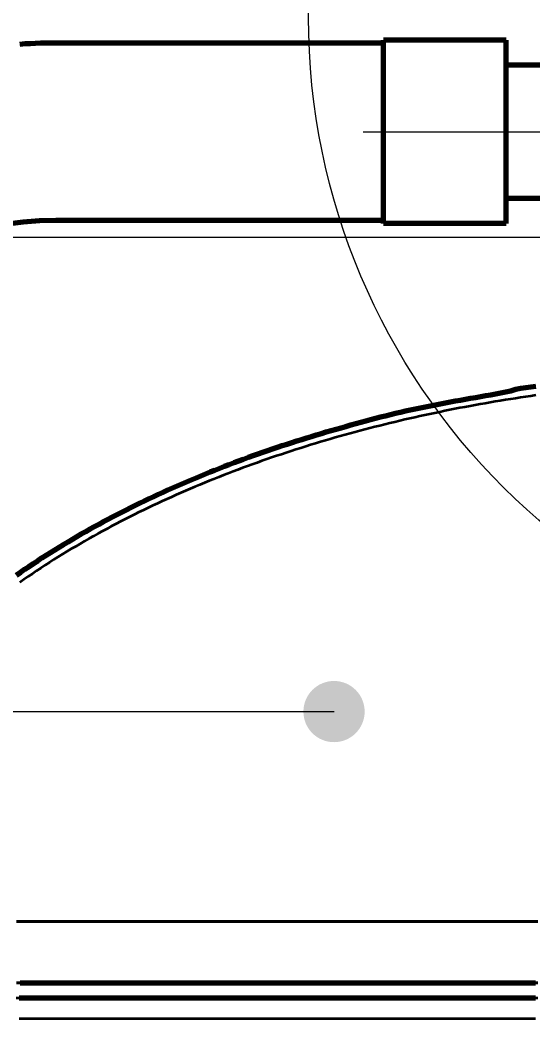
# Model space of a CAD drawing. Header units: millimetres. Extents: x 0 to 2208, y 0 to 420.
# Drawn here: x 89.32 to 99.36, y 217.54 to 237.41 of the extents above; entities that cross this region are included whole.
import ezdxf

# ---------------------------------------------------------------- set-up
doc = ezdxf.new("R2010")
doc.units = ezdxf.units.MM
doc.linetypes.add('IRAM-E-TRAZOS', pattern=[5, 4, -1])
doc.linetypes.add('IRAM-F-TRAZO-PUNTO', pattern=[20, 15, -2, 1, -2])
for name, color, linetype, lineweight in [('01-VISIBLE', 7, 'CONTINUOUS', 70), ('02-OCULTA', 4, 'IRAM-E-TRAZOS', 35), ('03-EJE', 1, 'IRAM-F-TRAZO-PUNTO', 18), ('04-COTA', 3, 'CONTINUOUS', 18), ('08-FINA', 5, 'CONTINUOUS', 18)]:
    doc.layers.add(name, color=color, linetype=linetype, lineweight=lineweight)
doc.styles.add('ISO3098', font='isocpeur.ttf')
doc.dimstyles.new('FLAMA-IRAM', dxfattribs={"dimtxt": 3.5, "dimasz": 3.5, "dimexe": 2, "dimexo": 1.5, "dimgap": 1, "dimtad": 1, "dimdec": 1, "dimtxsty": 'ISO3098', "dimblk": 'IRAM_FLECHA', "dimblk1": 'IRAM_FLECHA', "dimblk2": 'IRAM_FLECHA', "dimcen": 2.5, "dimclrd": 256, "dimclre": 256, "dimclrt": 256, "dimazin": 3, "dimtfac": 1, "dimtmove": 0, "dimatfit": 3, "dimlwd": 18, "dimlwe": 18})

# ---------------------------------------------------------------- blocks, each defined once
blk = doc.blocks.new('IRAM_FLECHA')
blk.add_solid([(0, 0), (-1, 0.125), (-1, -0.125)])

msp = doc.modelspace()

# ---------------------------------------------------------------- hatches: boundary and pattern name
at = {"layer": '08-FINA'}
h = msp.add_hatch(color=7, dxfattribs=at)
h.dxf.hatch_style = 1
edge = h.paths.add_edge_path()
edge.add_arc((95.463, 223.852), 0.6, 0, 360)

# ---------------------------------------------------------------- linework, layer by layer
at = {"layer": '01-VISIBLE'}
for p, q in [((96.433, 236.96), (90.013, 236.96)), ((98.833, 237.02), (96.433, 237.02)), ((100.413, 236.53), (98.833, 236.53)), ((100.613, 233.91), (98.833, 233.91)), ((96.433, 233.48), (90.013, 233.48)), ((98.833, 233.42), (96.433, 233.42))]:
    msp.add_line(p, q, dxfattribs=at)
for points in [[(90.013, 236.96), (89.912, 236.96), (89.812, 236.958), (89.711, 236.956), (89.61, 236.952), (89.51, 236.947), (89.409, 236.942), (89.309, 236.935)], [(96.433, 233.42), (96.433, 233.52), (96.433, 233.62), (96.433, 233.72), (96.433, 233.82), (96.433, 233.92), (96.433, 234.02), (96.433, 234.12), (96.433, 234.22), (96.433, 234.32), (96.433, 234.42), (96.433, 234.52), (96.433, 234.62), (96.433, 234.72), (96.433, 234.82), (96.433, 234.92), (96.433, 235.02), (96.433, 235.12), (96.433, 235.22), (96.433, 235.32), (96.433, 235.42), (96.433, 235.52), (96.433, 235.62), (96.433, 235.72), (96.433, 235.82), (96.433, 235.92), (96.433, 236.02), (96.433, 236.12), (96.433, 236.22), (96.433, 236.32), (96.433, 236.42), (96.433, 236.52), (96.433, 236.62), (96.433, 236.72), (96.433, 236.82), (96.433, 236.92), (96.433, 237.02)], [(98.833, 233.42), (98.833, 233.52), (98.833, 233.62), (98.833, 233.72), (98.833, 233.82), (98.833, 233.92), (98.833, 234.02), (98.833, 234.12), (98.833, 234.22), (98.833, 234.32), (98.833, 234.42), (98.833, 234.52), (98.833, 234.62), (98.833, 234.72), (98.833, 234.82), (98.833, 234.92), (98.833, 235.02), (98.833, 235.12), (98.833, 235.22), (98.833, 235.32), (98.833, 235.42), (98.833, 235.52), (98.833, 235.62), (98.833, 235.72), (98.833, 235.82), (98.833, 235.92), (98.833, 236.02), (98.833, 236.12), (98.833, 236.22), (98.833, 236.32), (98.833, 236.42), (98.833, 236.52), (98.833, 236.62), (98.833, 236.72), (98.833, 236.82), (98.833, 236.92), (98.833, 237.02)], [(89.242, 226.528), (89.324, 226.585), (89.407, 226.642), (89.49, 226.699), (89.573, 226.754), (89.657, 226.81), (89.741, 226.864), (89.825, 226.918), (89.91, 226.972), (89.995, 227.025), (90.08, 227.078), (90.166, 227.13), (90.252, 227.182), (90.338, 227.233), (90.424, 227.283), (90.511, 227.334), (90.598, 227.383), (90.685, 227.432), (90.773, 227.481), (90.861, 227.529), (90.949, 227.577), (91.037, 227.624), (91.126, 227.671), (91.215, 227.717), (91.304, 227.763), (91.394, 227.809), (91.483, 227.854), (91.573, 227.898), (91.663, 227.942), (91.753, 227.986), (91.844, 228.029), (91.934, 228.072), (92.025, 228.114), (92.116, 228.156), (92.208, 228.197), (92.299, 228.238), (92.391, 228.279), (92.483, 228.319), (92.575, 228.359), (92.667, 228.398), (92.759, 228.437), (92.852, 228.475), (92.945, 228.513), (93.038, 228.551), (93.131, 228.588), (93.224, 228.625), (93.317, 228.662), (93.411, 228.698), (93.504, 228.733), (93.598, 228.769), (93.692, 228.804), (93.786, 228.838), (93.881, 228.872), (93.975, 228.906), (94.07, 228.939), (94.164, 228.971), (94.259, 229.004), (94.354, 229.036), (94.45, 229.067), (94.545, 229.098), (94.64, 229.129), (94.736, 229.159), (94.832, 229.189), (94.927, 229.219), (95.023, 229.248), (95.119, 229.277), (95.215, 229.305), (95.311, 229.334), (95.408, 229.362), (95.504, 229.39), (95.6, 229.417), (95.697, 229.445), (95.793, 229.472), (95.89, 229.499), (95.986, 229.525), (96.083, 229.552), (96.18, 229.578), (96.277, 229.603), (96.374, 229.629), (96.471, 229.653), (96.568, 229.677), (96.666, 229.701), (96.763, 229.724), (96.861, 229.746), (96.959, 229.768), (97.057, 229.789), (97.155, 229.81), (97.253, 229.83), (97.352, 229.849), (97.45, 229.869), (97.548, 229.887), (97.647, 229.906), (97.745, 229.924), (97.844, 229.942), (97.943, 229.96), (98.041, 229.977), (98.14, 229.995), (98.239, 230.012), (98.338, 230.03), (98.436, 230.047), (98.535, 230.065), (98.633, 230.083), (98.732, 230.101), (98.83, 230.12), (98.928, 230.144), (99.023, 230.175), (99.122, 230.193), (99.221, 230.206), (99.321, 230.219), (99.42, 230.23)], [(89.313, 218.535), (89.413, 218.535), (89.513, 218.535), (89.613, 218.535), (89.713, 218.535), (89.813, 218.535), (89.913, 218.535), (90.013, 218.535), (90.113, 218.535), (90.213, 218.535), (90.313, 218.535), (90.413, 218.535), (90.513, 218.535), (90.613, 218.535), (90.713, 218.535), (90.813, 218.535), (90.913, 218.535), (91.013, 218.535), (91.113, 218.535), (91.213, 218.535), (91.313, 218.535), (91.413, 218.535), (91.513, 218.535), (91.613, 218.535), (91.713, 218.535), (91.813, 218.535), (91.913, 218.535), (92.013, 218.535), (92.113, 218.535), (92.213, 218.535), (92.313, 218.535), (92.413, 218.535), (92.513, 218.535), (92.613, 218.535), (92.713, 218.535), (92.813, 218.535), (92.913, 218.535), (93.013, 218.535), (93.113, 218.535), (93.213, 218.535), (93.313, 218.535), (93.413, 218.535), (93.513, 218.535), (93.613, 218.535), (93.713, 218.535), (93.813, 218.535), (93.913, 218.535), (94.013, 218.535), (94.113, 218.535), (94.213, 218.535), (94.313, 218.535), (94.413, 218.535), (94.513, 218.535), (94.613, 218.535), (94.713, 218.535), (94.813, 218.535), (94.913, 218.535), (95.013, 218.535), (95.113, 218.535), (95.213, 218.535), (95.313, 218.535), (95.413, 218.535), (95.513, 218.535), (95.613, 218.535), (95.713, 218.535), (95.813, 218.535), (95.913, 218.535), (96.013, 218.535), (96.113, 218.535), (96.213, 218.535), (96.313, 218.535), (96.413, 218.535), (96.513, 218.535), (96.613, 218.535), (96.713, 218.535), (96.813, 218.535), (96.913, 218.535), (97.013, 218.535), (97.113, 218.535), (97.213, 218.535), (97.313, 218.535), (97.413, 218.535), (97.513, 218.535), (97.613, 218.535), (97.713, 218.535), (97.813, 218.535), (97.913, 218.535), (98.013, 218.535), (98.113, 218.535), (98.213, 218.535), (98.313, 218.535), (98.413, 218.535), (98.513, 218.535), (98.613, 218.535), (98.713, 218.535), (98.813, 218.535), (98.913, 218.535), (99.013, 218.535), (99.113, 218.535), (99.213, 218.535), (99.313, 218.535), (99.413, 218.535)], [(99.408, 218.235), (99.308, 218.235), (99.208, 218.235), (99.108, 218.235), (99.008, 218.235), (98.908, 218.235), (98.807, 218.235), (98.707, 218.235), (98.607, 218.235), (98.507, 218.235), (98.407, 218.235), (98.307, 218.235), (98.207, 218.235), (98.107, 218.235), (98.007, 218.235), (97.907, 218.235), (97.806, 218.235), (97.706, 218.235), (97.606, 218.235), (97.506, 218.235), (97.406, 218.235), (97.306, 218.235), (97.206, 218.235), (97.106, 218.235), (97.006, 218.235), (96.905, 218.235), (96.805, 218.235), (96.705, 218.235), (96.605, 218.235), (96.505, 218.235), (96.405, 218.235), (96.305, 218.235), (96.205, 218.235), (96.105, 218.235), (96.005, 218.235), (95.904, 218.235), (95.804, 218.235), (95.704, 218.235), (95.604, 218.235), (95.504, 218.235), (95.404, 218.235), (95.304, 218.235), (95.204, 218.235), (95.104, 218.235), (95.003, 218.235), (94.903, 218.235), (94.803, 218.235), (94.703, 218.235), (94.603, 218.235), (94.503, 218.235), (94.403, 218.235), (94.303, 218.235), (94.203, 218.235), (94.103, 218.235), (94.002, 218.235), (93.902, 218.235), (93.802, 218.235), (93.702, 218.235), (93.602, 218.235), (93.502, 218.235), (93.402, 218.235), (93.302, 218.235), (93.202, 218.235), (93.101, 218.235), (93.001, 218.235), (92.901, 218.235), (92.801, 218.235), (92.701, 218.235), (92.601, 218.235), (92.501, 218.235), (92.401, 218.235), (92.301, 218.235), (92.201, 218.235), (92.1, 218.235), (92, 218.235), (91.9, 218.235), (91.8, 218.235), (91.7, 218.235), (91.6, 218.235), (91.5, 218.235), (91.4, 218.235), (91.3, 218.235), (91.199, 218.235), (91.099, 218.235), (90.999, 218.235), (90.899, 218.235), (90.799, 218.235), (90.699, 218.235), (90.599, 218.235), (90.499, 218.235), (90.399, 218.235), (90.299, 218.235), (90.198, 218.235), (90.098, 218.235), (89.998, 218.235), (89.898, 218.235), (89.798, 218.235), (89.698, 218.235), (89.598, 218.235), (89.498, 218.235), (89.398, 218.235), (89.297, 218.235)]]:
    msp.add_lwpolyline(points, dxfattribs=at)
msp.add_arc((90.013, 227.22), 6.26, 90, 180, dxfattribs=at)
at = {"layer": '02-OCULTA'}
for points in [[(96.433, 237.02), (96.433, 236.92), (96.433, 236.82), (96.433, 236.72), (96.433, 236.62), (96.433, 236.52), (96.433, 236.42), (96.433, 236.32), (96.433, 236.22), (96.433, 236.12), (96.433, 236.02), (96.433, 235.92), (96.433, 235.82), (96.433, 235.72), (96.433, 235.62), (96.433, 235.52), (96.433, 235.42), (96.433, 235.32), (96.433, 235.22), (96.433, 235.12), (96.433, 235.02), (96.433, 234.92), (96.433, 234.82), (96.433, 234.72), (96.433, 234.62), (96.433, 234.52), (96.433, 234.42), (96.433, 234.32), (96.433, 234.22), (96.433, 234.12), (96.433, 234.02), (96.433, 233.92), (96.433, 233.82), (96.433, 233.72), (96.433, 233.62), (96.433, 233.52), (96.433, 233.42)], [(96.433, 233.48), (96.433, 233.583), (96.433, 233.685), (96.433, 233.787), (96.433, 233.89), (96.433, 233.992), (96.433, 234.094), (96.433, 234.197), (96.433, 234.299), (96.433, 234.401), (96.433, 234.504), (96.433, 234.606), (96.433, 234.709), (96.433, 234.811), (96.433, 234.913), (96.433, 235.016), (96.433, 235.118), (96.433, 235.22), (96.433, 235.323), (96.433, 235.425), (96.433, 235.527), (96.433, 235.63), (96.433, 235.732), (96.433, 235.834), (96.433, 235.937), (96.433, 236.039), (96.433, 236.141), (96.433, 236.244), (96.433, 236.346), (96.433, 236.449), (96.433, 236.551), (96.433, 236.653), (96.433, 236.756), (96.433, 236.858), (96.433, 236.96)], [(96.433, 236.96), (96.433, 236.858), (96.433, 236.756), (96.433, 236.653), (96.433, 236.551), (96.433, 236.449), (96.433, 236.346), (96.433, 236.244), (96.433, 236.141), (96.433, 236.039), (96.433, 235.937), (96.433, 235.834), (96.433, 235.732), (96.433, 235.63), (96.433, 235.527), (96.433, 235.425), (96.433, 235.323), (96.433, 235.22), (96.433, 235.118), (96.433, 235.016), (96.433, 234.913), (96.433, 234.811), (96.433, 234.709), (96.433, 234.606), (96.433, 234.504), (96.433, 234.401), (96.433, 234.299), (96.433, 234.197), (96.433, 234.094), (96.433, 233.992), (96.433, 233.89), (96.433, 233.787), (96.433, 233.685), (96.433, 233.583), (96.433, 233.48)], [(98.833, 237.02), (98.833, 236.92), (98.833, 236.82), (98.833, 236.72), (98.833, 236.62), (98.833, 236.52), (98.833, 236.42), (98.833, 236.32), (98.833, 236.22), (98.833, 236.12), (98.833, 236.02), (98.833, 235.92), (98.833, 235.82), (98.833, 235.72), (98.833, 235.62), (98.833, 235.52), (98.833, 235.42), (98.833, 235.32), (98.833, 235.22), (98.833, 235.12), (98.833, 235.02), (98.833, 234.92), (98.833, 234.82), (98.833, 234.72), (98.833, 234.62), (98.833, 234.52), (98.833, 234.42), (98.833, 234.32), (98.833, 234.22), (98.833, 234.12), (98.833, 234.02), (98.833, 233.92), (98.833, 233.82), (98.833, 233.72), (98.833, 233.62), (98.833, 233.52), (98.833, 233.42)], [(98.833, 233.91), (98.833, 234.011), (98.833, 234.112), (98.833, 234.213), (98.833, 234.313), (98.833, 234.414), (98.833, 234.515), (98.833, 234.616), (98.833, 234.716), (98.833, 234.817), (98.833, 234.918), (98.833, 235.019), (98.833, 235.12), (98.833, 235.22), (98.833, 235.321), (98.833, 235.422), (98.833, 235.523), (98.833, 235.623), (98.833, 235.724), (98.833, 235.825), (98.833, 235.926), (98.833, 236.026), (98.833, 236.127), (98.833, 236.228), (98.833, 236.329), (98.833, 236.43), (98.833, 236.53)], [(98.833, 236.53), (98.833, 236.43), (98.833, 236.329), (98.833, 236.228), (98.833, 236.127), (98.833, 236.026), (98.833, 235.926), (98.833, 235.825), (98.833, 235.724), (98.833, 235.623), (98.833, 235.523), (98.833, 235.422), (98.833, 235.321), (98.833, 235.22), (98.833, 235.12), (98.833, 235.019), (98.833, 234.918), (98.833, 234.817), (98.833, 234.716), (98.833, 234.616), (98.833, 234.515), (98.833, 234.414), (98.833, 234.313), (98.833, 234.213), (98.833, 234.112), (98.833, 234.011), (98.833, 233.91)], [(99.416, 230.053), (99.317, 230.039), (99.217, 230.025), (99.118, 230.01), (99.019, 229.994), (98.919, 229.979), (98.82, 229.963), (98.721, 229.947), (98.622, 229.93), (98.523, 229.913), (98.424, 229.896), (98.325, 229.879), (98.226, 229.861), (98.127, 229.843), (98.028, 229.824), (97.93, 229.805), (97.831, 229.786), (97.732, 229.767), (97.634, 229.747), (97.535, 229.726), (97.437, 229.706), (97.339, 229.685), (97.24, 229.664), (97.142, 229.642), (97.044, 229.621), (96.946, 229.598), (96.848, 229.576), (96.75, 229.553), (96.653, 229.53), (96.555, 229.506), (96.457, 229.482), (96.36, 229.458), (96.263, 229.433), (96.165, 229.408), (96.068, 229.383), (95.971, 229.357), (95.874, 229.331), (95.777, 229.305), (95.68, 229.278), (95.583, 229.251), (95.487, 229.223), (95.39, 229.195), (95.294, 229.167), (95.197, 229.138), (95.101, 229.109), (95.005, 229.08), (94.909, 229.05), (94.813, 229.02), (94.717, 228.99), (94.622, 228.959), (94.526, 228.928), (94.431, 228.896), (94.336, 228.864), (94.24, 228.832), (94.145, 228.799), (94.051, 228.766), (93.956, 228.732), (93.861, 228.698), (93.767, 228.664), (93.673, 228.629), (93.578, 228.594), (93.484, 228.558), (93.391, 228.523), (93.297, 228.486), (93.203, 228.449), (93.11, 228.412), (93.017, 228.375), (92.924, 228.337), (92.831, 228.298), (92.738, 228.259), (92.646, 228.22), (92.553, 228.18), (92.461, 228.14), (92.369, 228.1), (92.278, 228.059), (92.186, 228.017), (92.095, 227.976), (92.004, 227.933), (91.913, 227.89), (91.822, 227.847), (91.731, 227.804), (91.641, 227.76), (91.551, 227.715), (91.461, 227.67), (91.372, 227.624), (91.282, 227.578), (91.193, 227.532), (91.104, 227.485), (91.016, 227.438), (90.927, 227.39), (90.839, 227.342), (90.751, 227.293), (90.664, 227.243), (90.576, 227.194), (90.49, 227.143), (90.403, 227.092), (90.316, 227.041), (90.23, 226.989), (90.145, 226.937), (90.059, 226.884), (89.974, 226.831), (89.889, 226.777), (89.805, 226.722), (89.721, 226.667), (89.637, 226.612), (89.553, 226.556), (89.47, 226.499), (89.388, 226.442), (89.305, 226.384)], [(99.456, 219.735), (99.356, 219.735), (99.255, 219.735), (99.155, 219.735), (99.055, 219.735), (98.955, 219.735), (98.855, 219.735), (98.755, 219.735), (98.654, 219.735), (98.554, 219.735), (98.454, 219.735), (98.354, 219.735), (98.254, 219.735), (98.154, 219.735), (98.053, 219.735), (97.953, 219.735), (97.853, 219.735), (97.753, 219.735), (97.653, 219.735), (97.553, 219.735), (97.452, 219.735), (97.352, 219.735), (97.252, 219.735), (97.152, 219.735), (97.052, 219.735), (96.952, 219.735), (96.851, 219.735), (96.751, 219.735), (96.651, 219.735), (96.551, 219.735), (96.451, 219.735), (96.351, 219.735), (96.251, 219.735), (96.15, 219.735), (96.05, 219.735), (95.95, 219.735), (95.85, 219.735), (95.75, 219.735), (95.65, 219.735), (95.549, 219.735), (95.449, 219.735), (95.349, 219.735), (95.249, 219.735), (95.149, 219.735), (95.049, 219.735), (94.948, 219.735), (94.848, 219.735), (94.748, 219.735), (94.648, 219.735), (94.548, 219.735), (94.448, 219.735), (94.347, 219.735), (94.247, 219.735), (94.147, 219.735), (94.047, 219.735), (93.947, 219.735), (93.847, 219.735), (93.747, 219.735), (93.646, 219.735), (93.546, 219.735), (93.446, 219.735), (93.346, 219.735), (93.246, 219.735), (93.146, 219.735), (93.045, 219.735), (92.945, 219.735), (92.845, 219.735), (92.745, 219.735), (92.645, 219.735), (92.545, 219.735), (92.444, 219.735), (92.344, 219.735), (92.244, 219.735), (92.144, 219.735), (92.044, 219.735), (91.944, 219.735), (91.843, 219.735), (91.743, 219.735), (91.643, 219.735), (91.543, 219.735), (91.443, 219.735), (91.343, 219.735), (91.242, 219.735), (91.142, 219.735), (91.042, 219.735), (90.942, 219.735), (90.842, 219.735), (90.742, 219.735), (90.642, 219.735), (90.541, 219.735), (90.441, 219.735), (90.341, 219.735), (90.241, 219.735), (90.141, 219.735), (90.041, 219.735), (89.94, 219.735), (89.84, 219.735), (89.74, 219.735), (89.64, 219.735), (89.54, 219.735), (89.44, 219.735), (89.339, 219.735), (89.239, 219.735)], [(89.239, 219.735), (89.339, 219.735), (89.44, 219.735), (89.54, 219.735), (89.64, 219.735), (89.74, 219.735), (89.84, 219.735), (89.94, 219.735), (90.041, 219.735), (90.141, 219.735), (90.241, 219.735), (90.341, 219.735), (90.441, 219.735), (90.541, 219.735), (90.642, 219.735), (90.742, 219.735), (90.842, 219.735), (90.942, 219.735), (91.042, 219.735), (91.142, 219.735), (91.242, 219.735), (91.343, 219.735), (91.443, 219.735), (91.543, 219.735), (91.643, 219.735), (91.743, 219.735), (91.843, 219.735), (91.944, 219.735), (92.044, 219.735), (92.144, 219.735), (92.244, 219.735), (92.344, 219.735), (92.444, 219.735), (92.545, 219.735), (92.645, 219.735), (92.745, 219.735), (92.845, 219.735), (92.945, 219.735), (93.045, 219.735), (93.146, 219.735), (93.246, 219.735), (93.346, 219.735), (93.446, 219.735), (93.546, 219.735), (93.646, 219.735), (93.747, 219.735), (93.847, 219.735), (93.947, 219.735), (94.047, 219.735), (94.147, 219.735), (94.247, 219.735), (94.347, 219.735), (94.448, 219.735), (94.548, 219.735), (94.648, 219.735), (94.748, 219.735), (94.848, 219.735), (94.948, 219.735), (95.049, 219.735), (95.149, 219.735), (95.249, 219.735), (95.349, 219.735), (95.449, 219.735), (95.549, 219.735), (95.65, 219.735), (95.75, 219.735), (95.85, 219.735), (95.95, 219.735), (96.05, 219.735), (96.15, 219.735), (96.251, 219.735), (96.351, 219.735), (96.451, 219.735), (96.551, 219.735), (96.651, 219.735), (96.751, 219.735), (96.851, 219.735), (96.952, 219.735), (97.052, 219.735), (97.152, 219.735), (97.252, 219.735), (97.352, 219.735), (97.452, 219.735), (97.553, 219.735), (97.653, 219.735), (97.753, 219.735), (97.853, 219.735), (97.953, 219.735), (98.053, 219.735), (98.154, 219.735), (98.254, 219.735), (98.354, 219.735), (98.454, 219.735), (98.554, 219.735), (98.654, 219.735), (98.755, 219.735), (98.855, 219.735), (98.955, 219.735), (99.055, 219.735), (99.155, 219.735), (99.255, 219.735), (99.356, 219.735), (99.456, 219.735)], [(99.403, 219.735), (99.303, 219.735), (99.203, 219.735), (99.103, 219.735), (99.002, 219.735), (98.902, 219.735), (98.802, 219.735), (98.702, 219.735), (98.602, 219.735), (98.501, 219.735), (98.401, 219.735), (98.301, 219.735), (98.201, 219.735), (98.1, 219.735), (98, 219.735), (97.9, 219.735), (97.8, 219.735), (97.7, 219.735), (97.599, 219.735), (97.499, 219.735), (97.399, 219.735), (97.299, 219.735), (97.199, 219.735), (97.098, 219.735), (96.998, 219.735), (96.898, 219.735), (96.798, 219.735), (96.697, 219.735), (96.597, 219.735), (96.497, 219.735), (96.397, 219.735), (96.297, 219.735), (96.196, 219.735), (96.096, 219.735), (95.996, 219.735), (95.896, 219.735), (95.796, 219.735), (95.695, 219.735), (95.595, 219.735), (95.495, 219.735), (95.395, 219.735), (95.294, 219.735), (95.194, 219.735), (95.094, 219.735), (94.994, 219.735), (94.894, 219.735), (94.793, 219.735), (94.693, 219.735), (94.593, 219.735), (94.493, 219.735), (94.393, 219.735), (94.292, 219.735), (94.192, 219.735), (94.092, 219.735), (93.992, 219.735), (93.892, 219.735), (93.791, 219.735), (93.691, 219.735), (93.591, 219.735), (93.491, 219.735), (93.39, 219.735), (93.29, 219.735), (93.19, 219.735), (93.09, 219.735), (92.99, 219.735), (92.889, 219.735), (92.789, 219.735), (92.689, 219.735), (92.589, 219.735), (92.489, 219.735), (92.388, 219.735), (92.288, 219.735), (92.188, 219.735), (92.088, 219.735), (91.987, 219.735), (91.887, 219.735), (91.787, 219.735), (91.687, 219.735), (91.587, 219.735), (91.486, 219.735), (91.386, 219.735), (91.286, 219.735), (91.186, 219.735), (91.086, 219.735), (90.985, 219.735), (90.885, 219.735), (90.785, 219.735), (90.685, 219.735), (90.584, 219.735), (90.484, 219.735), (90.384, 219.735), (90.284, 219.735), (90.184, 219.735), (90.083, 219.735), (89.983, 219.735), (89.883, 219.735), (89.783, 219.735), (89.683, 219.735), (89.582, 219.735), (89.482, 219.735), (89.382, 219.735), (89.282, 219.735)], [(89.282, 219.735), (89.382, 219.735), (89.482, 219.735), (89.582, 219.735), (89.683, 219.735), (89.783, 219.735), (89.883, 219.735), (89.983, 219.735), (90.083, 219.735), (90.184, 219.735), (90.284, 219.735), (90.384, 219.735), (90.484, 219.735), (90.584, 219.735), (90.685, 219.735), (90.785, 219.735), (90.885, 219.735), (90.985, 219.735), (91.086, 219.735), (91.186, 219.735), (91.286, 219.735), (91.386, 219.735), (91.486, 219.735), (91.587, 219.735), (91.687, 219.735), (91.787, 219.735), (91.887, 219.735), (91.987, 219.735), (92.088, 219.735), (92.188, 219.735), (92.288, 219.735), (92.388, 219.735), (92.489, 219.735), (92.589, 219.735), (92.689, 219.735), (92.789, 219.735), (92.889, 219.735), (92.99, 219.735), (93.09, 219.735), (93.19, 219.735), (93.29, 219.735), (93.39, 219.735), (93.491, 219.735), (93.591, 219.735), (93.691, 219.735), (93.791, 219.735), (93.892, 219.735), (93.992, 219.735), (94.092, 219.735), (94.192, 219.735), (94.292, 219.735), (94.393, 219.735), (94.493, 219.735), (94.593, 219.735), (94.693, 219.735), (94.793, 219.735), (94.894, 219.735), (94.994, 219.735), (95.094, 219.735), (95.194, 219.735), (95.294, 219.735), (95.395, 219.735), (95.495, 219.735), (95.595, 219.735), (95.695, 219.735), (95.796, 219.735), (95.896, 219.735), (95.996, 219.735), (96.096, 219.735), (96.196, 219.735), (96.297, 219.735), (96.397, 219.735), (96.497, 219.735), (96.597, 219.735), (96.697, 219.735), (96.798, 219.735), (96.898, 219.735), (96.998, 219.735), (97.098, 219.735), (97.199, 219.735), (97.299, 219.735), (97.399, 219.735), (97.499, 219.735), (97.599, 219.735), (97.7, 219.735), (97.8, 219.735), (97.9, 219.735), (98, 219.735), (98.1, 219.735), (98.201, 219.735), (98.301, 219.735), (98.401, 219.735), (98.501, 219.735), (98.602, 219.735), (98.702, 219.735), (98.802, 219.735), (98.902, 219.735), (99.002, 219.735), (99.103, 219.735), (99.203, 219.735), (99.303, 219.735), (99.403, 219.735)], [(99.456, 218.535), (99.356, 218.535), (99.255, 218.535), (99.155, 218.535), (99.055, 218.535), (98.955, 218.535), (98.855, 218.535), (98.755, 218.535), (98.654, 218.535), (98.554, 218.535), (98.454, 218.535), (98.354, 218.535), (98.254, 218.535), (98.154, 218.535), (98.053, 218.535), (97.953, 218.535), (97.853, 218.535), (97.753, 218.535), (97.653, 218.535), (97.553, 218.535), (97.452, 218.535), (97.352, 218.535), (97.252, 218.535), (97.152, 218.535), (97.052, 218.535), (96.952, 218.535), (96.851, 218.535), (96.751, 218.535), (96.651, 218.535), (96.551, 218.535), (96.451, 218.535), (96.351, 218.535), (96.251, 218.535), (96.15, 218.535), (96.05, 218.535), (95.95, 218.535), (95.85, 218.535), (95.75, 218.535), (95.65, 218.535), (95.549, 218.535), (95.449, 218.535), (95.349, 218.535), (95.249, 218.535), (95.149, 218.535), (95.049, 218.535), (94.948, 218.535), (94.848, 218.535), (94.748, 218.535), (94.648, 218.535), (94.548, 218.535), (94.448, 218.535), (94.347, 218.535), (94.247, 218.535), (94.147, 218.535), (94.047, 218.535), (93.947, 218.535), (93.847, 218.535), (93.747, 218.535), (93.646, 218.535), (93.546, 218.535), (93.446, 218.535), (93.346, 218.535), (93.246, 218.535), (93.146, 218.535), (93.045, 218.535), (92.945, 218.535), (92.845, 218.535), (92.745, 218.535), (92.645, 218.535), (92.545, 218.535), (92.444, 218.535), (92.344, 218.535), (92.244, 218.535), (92.144, 218.535), (92.044, 218.535), (91.944, 218.535), (91.843, 218.535), (91.743, 218.535), (91.643, 218.535), (91.543, 218.535), (91.443, 218.535), (91.343, 218.535), (91.242, 218.535), (91.142, 218.535), (91.042, 218.535), (90.942, 218.535), (90.842, 218.535), (90.742, 218.535), (90.642, 218.535), (90.541, 218.535), (90.441, 218.535), (90.341, 218.535), (90.241, 218.535), (90.141, 218.535), (90.041, 218.535), (89.94, 218.535), (89.84, 218.535), (89.74, 218.535), (89.64, 218.535), (89.54, 218.535), (89.44, 218.535), (89.339, 218.535), (89.239, 218.535)], [(89.239, 218.535), (89.339, 218.535), (89.44, 218.535), (89.54, 218.535), (89.64, 218.535), (89.74, 218.535), (89.84, 218.535), (89.94, 218.535), (90.041, 218.535), (90.141, 218.535), (90.241, 218.535), (90.341, 218.535), (90.441, 218.535), (90.541, 218.535), (90.642, 218.535), (90.742, 218.535), (90.842, 218.535), (90.942, 218.535), (91.042, 218.535), (91.142, 218.535), (91.242, 218.535), (91.343, 218.535), (91.443, 218.535), (91.543, 218.535), (91.643, 218.535), (91.743, 218.535), (91.843, 218.535), (91.944, 218.535), (92.044, 218.535), (92.144, 218.535), (92.244, 218.535), (92.344, 218.535), (92.444, 218.535), (92.545, 218.535), (92.645, 218.535), (92.745, 218.535), (92.845, 218.535), (92.945, 218.535), (93.045, 218.535), (93.146, 218.535), (93.246, 218.535), (93.346, 218.535), (93.446, 218.535), (93.546, 218.535), (93.646, 218.535), (93.747, 218.535), (93.847, 218.535), (93.947, 218.535), (94.047, 218.535), (94.147, 218.535), (94.247, 218.535), (94.347, 218.535), (94.448, 218.535), (94.548, 218.535), (94.648, 218.535), (94.748, 218.535), (94.848, 218.535), (94.948, 218.535), (95.049, 218.535), (95.149, 218.535), (95.249, 218.535), (95.349, 218.535), (95.449, 218.535), (95.549, 218.535), (95.65, 218.535), (95.75, 218.535), (95.85, 218.535), (95.95, 218.535), (96.05, 218.535), (96.15, 218.535), (96.251, 218.535), (96.351, 218.535), (96.451, 218.535), (96.551, 218.535), (96.651, 218.535), (96.751, 218.535), (96.851, 218.535), (96.952, 218.535), (97.052, 218.535), (97.152, 218.535), (97.252, 218.535), (97.352, 218.535), (97.452, 218.535), (97.553, 218.535), (97.653, 218.535), (97.753, 218.535), (97.853, 218.535), (97.953, 218.535), (98.053, 218.535), (98.154, 218.535), (98.254, 218.535), (98.354, 218.535), (98.454, 218.535), (98.554, 218.535), (98.654, 218.535), (98.755, 218.535), (98.855, 218.535), (98.955, 218.535), (99.055, 218.535), (99.155, 218.535), (99.255, 218.535), (99.356, 218.535), (99.456, 218.535)], [(99.403, 218.535), (99.303, 218.535), (99.203, 218.535), (99.103, 218.535), (99.002, 218.535), (98.902, 218.535), (98.802, 218.535), (98.702, 218.535), (98.602, 218.535), (98.501, 218.535), (98.401, 218.535), (98.301, 218.535), (98.201, 218.535), (98.1, 218.535), (98, 218.535), (97.9, 218.535), (97.8, 218.535), (97.7, 218.535), (97.599, 218.535), (97.499, 218.535), (97.399, 218.535), (97.299, 218.535), (97.199, 218.535), (97.098, 218.535), (96.998, 218.535), (96.898, 218.535), (96.798, 218.535), (96.697, 218.535), (96.597, 218.535), (96.497, 218.535), (96.397, 218.535), (96.297, 218.535), (96.196, 218.535), (96.096, 218.535), (95.996, 218.535), (95.896, 218.535), (95.796, 218.535), (95.695, 218.535), (95.595, 218.535), (95.495, 218.535), (95.395, 218.535), (95.294, 218.535), (95.194, 218.535), (95.094, 218.535), (94.994, 218.535), (94.894, 218.535), (94.793, 218.535), (94.693, 218.535), (94.593, 218.535), (94.493, 218.535), (94.393, 218.535), (94.292, 218.535), (94.192, 218.535), (94.092, 218.535), (93.992, 218.535), (93.892, 218.535), (93.791, 218.535), (93.691, 218.535), (93.591, 218.535), (93.491, 218.535), (93.39, 218.535), (93.29, 218.535), (93.19, 218.535), (93.09, 218.535), (92.99, 218.535), (92.889, 218.535), (92.789, 218.535), (92.689, 218.535), (92.589, 218.535), (92.489, 218.535), (92.388, 218.535), (92.288, 218.535), (92.188, 218.535), (92.088, 218.535), (91.987, 218.535), (91.887, 218.535), (91.787, 218.535), (91.687, 218.535), (91.587, 218.535), (91.486, 218.535), (91.386, 218.535), (91.286, 218.535), (91.186, 218.535), (91.086, 218.535), (90.985, 218.535), (90.885, 218.535), (90.785, 218.535), (90.685, 218.535), (90.584, 218.535), (90.484, 218.535), (90.384, 218.535), (90.284, 218.535), (90.184, 218.535), (90.083, 218.535), (89.983, 218.535), (89.883, 218.535), (89.783, 218.535), (89.683, 218.535), (89.582, 218.535), (89.482, 218.535), (89.382, 218.535), (89.282, 218.535)], [(89.282, 218.535), (89.382, 218.535), (89.482, 218.535), (89.582, 218.535), (89.683, 218.535), (89.783, 218.535), (89.883, 218.535), (89.983, 218.535), (90.083, 218.535), (90.184, 218.535), (90.284, 218.535), (90.384, 218.535), (90.484, 218.535), (90.584, 218.535), (90.685, 218.535), (90.785, 218.535), (90.885, 218.535), (90.985, 218.535), (91.086, 218.535), (91.186, 218.535), (91.286, 218.535), (91.386, 218.535), (91.486, 218.535), (91.587, 218.535), (91.687, 218.535), (91.787, 218.535), (91.887, 218.535), (91.987, 218.535), (92.088, 218.535), (92.188, 218.535), (92.288, 218.535), (92.388, 218.535), (92.489, 218.535), (92.589, 218.535), (92.689, 218.535), (92.789, 218.535), (92.889, 218.535), (92.99, 218.535), (93.09, 218.535), (93.19, 218.535), (93.29, 218.535), (93.39, 218.535), (93.491, 218.535), (93.591, 218.535), (93.691, 218.535), (93.791, 218.535), (93.892, 218.535), (93.992, 218.535), (94.092, 218.535), (94.192, 218.535), (94.292, 218.535), (94.393, 218.535), (94.493, 218.535), (94.593, 218.535), (94.693, 218.535), (94.793, 218.535), (94.894, 218.535), (94.994, 218.535), (95.094, 218.535), (95.194, 218.535), (95.294, 218.535), (95.395, 218.535), (95.495, 218.535), (95.595, 218.535), (95.695, 218.535), (95.796, 218.535), (95.896, 218.535), (95.996, 218.535), (96.096, 218.535), (96.196, 218.535), (96.297, 218.535), (96.397, 218.535), (96.497, 218.535), (96.597, 218.535), (96.697, 218.535), (96.798, 218.535), (96.898, 218.535), (96.998, 218.535), (97.098, 218.535), (97.199, 218.535), (97.299, 218.535), (97.399, 218.535), (97.499, 218.535), (97.599, 218.535), (97.7, 218.535), (97.8, 218.535), (97.9, 218.535), (98, 218.535), (98.1, 218.535), (98.201, 218.535), (98.301, 218.535), (98.401, 218.535), (98.501, 218.535), (98.602, 218.535), (98.702, 218.535), (98.802, 218.535), (98.902, 218.535), (99.002, 218.535), (99.103, 218.535), (99.203, 218.535), (99.303, 218.535), (99.403, 218.535)], [(99.403, 218.535), (99.303, 218.535), (99.203, 218.535), (99.103, 218.535), (99.002, 218.535), (98.902, 218.535), (98.802, 218.535), (98.702, 218.535), (98.602, 218.535), (98.501, 218.535), (98.401, 218.535), (98.301, 218.535), (98.201, 218.535), (98.1, 218.535), (98, 218.535), (97.9, 218.535), (97.8, 218.535), (97.7, 218.535), (97.599, 218.535), (97.499, 218.535), (97.399, 218.535), (97.299, 218.535), (97.199, 218.535), (97.098, 218.535), (96.998, 218.535), (96.898, 218.535), (96.798, 218.535), (96.697, 218.535), (96.597, 218.535), (96.497, 218.535), (96.397, 218.535), (96.297, 218.535), (96.196, 218.535), (96.096, 218.535), (95.996, 218.535), (95.896, 218.535), (95.796, 218.535), (95.695, 218.535), (95.595, 218.535), (95.495, 218.535), (95.395, 218.535), (95.294, 218.535), (95.194, 218.535), (95.094, 218.535), (94.994, 218.535), (94.894, 218.535), (94.793, 218.535), (94.693, 218.535), (94.593, 218.535), (94.493, 218.535), (94.393, 218.535), (94.292, 218.535), (94.192, 218.535), (94.092, 218.535), (93.992, 218.535), (93.892, 218.535), (93.791, 218.535), (93.691, 218.535), (93.591, 218.535), (93.491, 218.535), (93.39, 218.535), (93.29, 218.535), (93.19, 218.535), (93.09, 218.535), (92.99, 218.535), (92.889, 218.535), (92.789, 218.535), (92.689, 218.535), (92.589, 218.535), (92.489, 218.535), (92.388, 218.535), (92.288, 218.535), (92.188, 218.535), (92.088, 218.535), (91.987, 218.535), (91.887, 218.535), (91.787, 218.535), (91.687, 218.535), (91.587, 218.535), (91.486, 218.535), (91.386, 218.535), (91.286, 218.535), (91.186, 218.535), (91.086, 218.535), (90.985, 218.535), (90.885, 218.535), (90.785, 218.535), (90.685, 218.535), (90.584, 218.535), (90.484, 218.535), (90.384, 218.535), (90.284, 218.535), (90.184, 218.535), (90.083, 218.535), (89.983, 218.535), (89.883, 218.535), (89.783, 218.535), (89.683, 218.535), (89.582, 218.535), (89.482, 218.535), (89.382, 218.535), (89.282, 218.535)], [(89.282, 218.535), (89.382, 218.535), (89.482, 218.535), (89.582, 218.535), (89.683, 218.535), (89.783, 218.535), (89.883, 218.535), (89.983, 218.535), (90.083, 218.535), (90.184, 218.535), (90.284, 218.535), (90.384, 218.535), (90.484, 218.535), (90.584, 218.535), (90.685, 218.535), (90.785, 218.535), (90.885, 218.535), (90.985, 218.535), (91.086, 218.535), (91.186, 218.535), (91.286, 218.535), (91.386, 218.535), (91.486, 218.535), (91.587, 218.535), (91.687, 218.535), (91.787, 218.535), (91.887, 218.535), (91.987, 218.535), (92.088, 218.535), (92.188, 218.535), (92.288, 218.535), (92.388, 218.535), (92.489, 218.535), (92.589, 218.535), (92.689, 218.535), (92.789, 218.535), (92.889, 218.535), (92.99, 218.535), (93.09, 218.535), (93.19, 218.535), (93.29, 218.535), (93.39, 218.535), (93.491, 218.535), (93.591, 218.535), (93.691, 218.535), (93.791, 218.535), (93.892, 218.535), (93.992, 218.535), (94.092, 218.535), (94.192, 218.535), (94.292, 218.535), (94.393, 218.535), (94.493, 218.535), (94.593, 218.535), (94.693, 218.535), (94.793, 218.535), (94.894, 218.535), (94.994, 218.535), (95.094, 218.535), (95.194, 218.535), (95.294, 218.535), (95.395, 218.535), (95.495, 218.535), (95.595, 218.535), (95.695, 218.535), (95.796, 218.535), (95.896, 218.535), (95.996, 218.535), (96.096, 218.535), (96.196, 218.535), (96.297, 218.535), (96.397, 218.535), (96.497, 218.535), (96.597, 218.535), (96.697, 218.535), (96.798, 218.535), (96.898, 218.535), (96.998, 218.535), (97.098, 218.535), (97.199, 218.535), (97.299, 218.535), (97.399, 218.535), (97.499, 218.535), (97.599, 218.535), (97.7, 218.535), (97.8, 218.535), (97.9, 218.535), (98, 218.535), (98.1, 218.535), (98.201, 218.535), (98.301, 218.535), (98.401, 218.535), (98.501, 218.535), (98.602, 218.535), (98.702, 218.535), (98.802, 218.535), (98.902, 218.535), (99.002, 218.535), (99.103, 218.535), (99.203, 218.535), (99.303, 218.535), (99.403, 218.535)], [(99.413, 218.535), (99.313, 218.535), (99.213, 218.535), (99.113, 218.535), (99.013, 218.535), (98.913, 218.535), (98.813, 218.535), (98.713, 218.535), (98.613, 218.535), (98.513, 218.535), (98.413, 218.535), (98.313, 218.535), (98.213, 218.535), (98.113, 218.535), (98.013, 218.535), (97.913, 218.535), (97.813, 218.535), (97.713, 218.535), (97.613, 218.535), (97.513, 218.535), (97.413, 218.535), (97.313, 218.535), (97.213, 218.535), (97.113, 218.535), (97.013, 218.535), (96.913, 218.535), (96.813, 218.535), (96.713, 218.535), (96.613, 218.535), (96.513, 218.535), (96.413, 218.535), (96.313, 218.535), (96.213, 218.535), (96.113, 218.535), (96.013, 218.535), (95.913, 218.535), (95.813, 218.535), (95.713, 218.535), (95.613, 218.535), (95.513, 218.535), (95.413, 218.535), (95.313, 218.535), (95.213, 218.535), (95.113, 218.535), (95.013, 218.535), (94.913, 218.535), (94.813, 218.535), (94.713, 218.535), (94.613, 218.535), (94.513, 218.535), (94.413, 218.535), (94.313, 218.535), (94.213, 218.535), (94.113, 218.535), (94.013, 218.535), (93.913, 218.535), (93.813, 218.535), (93.713, 218.535), (93.613, 218.535), (93.513, 218.535), (93.413, 218.535), (93.313, 218.535), (93.213, 218.535), (93.113, 218.535), (93.013, 218.535), (92.913, 218.535), (92.813, 218.535), (92.713, 218.535), (92.613, 218.535), (92.513, 218.535), (92.413, 218.535), (92.313, 218.535), (92.213, 218.535), (92.113, 218.535), (92.013, 218.535), (91.913, 218.535), (91.813, 218.535), (91.713, 218.535), (91.613, 218.535), (91.513, 218.535), (91.413, 218.535), (91.313, 218.535), (91.213, 218.535), (91.113, 218.535), (91.013, 218.535), (90.913, 218.535), (90.813, 218.535), (90.713, 218.535), (90.613, 218.535), (90.513, 218.535), (90.413, 218.535), (90.313, 218.535), (90.213, 218.535), (90.113, 218.535), (90.013, 218.535), (89.913, 218.535), (89.813, 218.535), (89.713, 218.535), (89.613, 218.535), (89.513, 218.535), (89.413, 218.535), (89.313, 218.535)], [(99.454, 218.235), (99.354, 218.235), (99.253, 218.235), (99.153, 218.235), (99.053, 218.235), (98.953, 218.235), (98.853, 218.235), (98.752, 218.235), (98.652, 218.235), (98.552, 218.235), (98.452, 218.235), (98.352, 218.235), (98.251, 218.235), (98.151, 218.235), (98.051, 218.235), (97.951, 218.235), (97.851, 218.235), (97.75, 218.235), (97.65, 218.235), (97.55, 218.235), (97.45, 218.235), (97.35, 218.235), (97.249, 218.235), (97.149, 218.235), (97.049, 218.235), (96.949, 218.235), (96.849, 218.235), (96.748, 218.235), (96.648, 218.235), (96.548, 218.235), (96.448, 218.235), (96.348, 218.235), (96.247, 218.235), (96.147, 218.235), (96.047, 218.235), (95.947, 218.235), (95.847, 218.235), (95.746, 218.235), (95.646, 218.235), (95.546, 218.235), (95.446, 218.235), (95.346, 218.235), (95.245, 218.235), (95.145, 218.235), (95.045, 218.235), (94.945, 218.235), (94.845, 218.235), (94.744, 218.235), (94.644, 218.235), (94.544, 218.235), (94.444, 218.235), (94.344, 218.235), (94.243, 218.235), (94.143, 218.235), (94.043, 218.235), (93.943, 218.235), (93.843, 218.235), (93.742, 218.235), (93.642, 218.235), (93.542, 218.235), (93.442, 218.235), (93.342, 218.235), (93.241, 218.235), (93.141, 218.235), (93.041, 218.235), (92.941, 218.235), (92.841, 218.235), (92.74, 218.235), (92.64, 218.235), (92.54, 218.235), (92.44, 218.235), (92.34, 218.235), (92.239, 218.235), (92.139, 218.235), (92.039, 218.235), (91.939, 218.235), (91.839, 218.235), (91.738, 218.235), (91.638, 218.235), (91.538, 218.235), (91.438, 218.235), (91.337, 218.235), (91.237, 218.235), (91.137, 218.235), (91.037, 218.235), (90.937, 218.235), (90.836, 218.235), (90.736, 218.235), (90.636, 218.235), (90.536, 218.235), (90.436, 218.235), (90.335, 218.235), (90.235, 218.235), (90.135, 218.235), (90.035, 218.235), (89.935, 218.235), (89.834, 218.235), (89.734, 218.235), (89.634, 218.235), (89.534, 218.235), (89.434, 218.235), (89.333, 218.235), (89.233, 218.235)], [(89.297, 217.835), (89.398, 217.835), (89.498, 217.835), (89.598, 217.835), (89.698, 217.835), (89.798, 217.835), (89.898, 217.835), (89.998, 217.835), (90.098, 217.835), (90.198, 217.835), (90.299, 217.835), (90.399, 217.835), (90.499, 217.835), (90.599, 217.835), (90.699, 217.835), (90.799, 217.835), (90.899, 217.835), (90.999, 217.835), (91.099, 217.835), (91.199, 217.835), (91.3, 217.835), (91.4, 217.835), (91.5, 217.835), (91.6, 217.835), (91.7, 217.835), (91.8, 217.835), (91.9, 217.835), (92, 217.835), (92.1, 217.835), (92.201, 217.835), (92.301, 217.835), (92.401, 217.835), (92.501, 217.835), (92.601, 217.835), (92.701, 217.835), (92.801, 217.835), (92.901, 217.835), (93.001, 217.835), (93.101, 217.835), (93.202, 217.835), (93.302, 217.835), (93.402, 217.835), (93.502, 217.835), (93.602, 217.835), (93.702, 217.835), (93.802, 217.835), (93.902, 217.835), (94.002, 217.835), (94.103, 217.835), (94.203, 217.835), (94.303, 217.835), (94.403, 217.835), (94.503, 217.835), (94.603, 217.835), (94.703, 217.835), (94.803, 217.835), (94.903, 217.835), (95.003, 217.835), (95.104, 217.835), (95.204, 217.835), (95.304, 217.835), (95.404, 217.835), (95.504, 217.835), (95.604, 217.835), (95.704, 217.835), (95.804, 217.835), (95.904, 217.835), (96.005, 217.835), (96.105, 217.835), (96.205, 217.835), (96.305, 217.835), (96.405, 217.835), (96.505, 217.835), (96.605, 217.835), (96.705, 217.835), (96.805, 217.835), (96.905, 217.835), (97.006, 217.835), (97.106, 217.835), (97.206, 217.835), (97.306, 217.835), (97.406, 217.835), (97.506, 217.835), (97.606, 217.835), (97.706, 217.835), (97.806, 217.835), (97.907, 217.835), (98.007, 217.835), (98.107, 217.835), (98.207, 217.835), (98.307, 217.835), (98.407, 217.835), (98.507, 217.835), (98.607, 217.835), (98.707, 217.835), (98.807, 217.835), (98.908, 217.835), (99.008, 217.835), (99.108, 217.835), (99.208, 217.835), (99.308, 217.835), (99.408, 217.835)], [(89.297, 217.835), (89.398, 217.835), (89.498, 217.835), (89.598, 217.835), (89.698, 217.835), (89.798, 217.835), (89.898, 217.835), (89.998, 217.835), (90.098, 217.835), (90.198, 217.835), (90.299, 217.835), (90.399, 217.835), (90.499, 217.835), (90.599, 217.835), (90.699, 217.835), (90.799, 217.835), (90.899, 217.835), (90.999, 217.835), (91.099, 217.835), (91.199, 217.835), (91.3, 217.835), (91.4, 217.835), (91.5, 217.835), (91.6, 217.835), (91.7, 217.835), (91.8, 217.835), (91.9, 217.835), (92, 217.835), (92.1, 217.835), (92.201, 217.835), (92.301, 217.835), (92.401, 217.835), (92.501, 217.835), (92.601, 217.835), (92.701, 217.835), (92.801, 217.835), (92.901, 217.835), (93.001, 217.835), (93.101, 217.835), (93.202, 217.835), (93.302, 217.835), (93.402, 217.835), (93.502, 217.835), (93.602, 217.835), (93.702, 217.835), (93.802, 217.835), (93.902, 217.835), (94.002, 217.835), (94.103, 217.835), (94.203, 217.835), (94.303, 217.835), (94.403, 217.835), (94.503, 217.835), (94.603, 217.835), (94.703, 217.835), (94.803, 217.835), (94.903, 217.835), (95.003, 217.835), (95.104, 217.835), (95.204, 217.835), (95.304, 217.835), (95.404, 217.835), (95.504, 217.835), (95.604, 217.835), (95.704, 217.835), (95.804, 217.835), (95.904, 217.835), (96.005, 217.835), (96.105, 217.835), (96.205, 217.835), (96.305, 217.835), (96.405, 217.835), (96.505, 217.835), (96.605, 217.835), (96.705, 217.835), (96.805, 217.835), (96.905, 217.835), (97.006, 217.835), (97.106, 217.835), (97.206, 217.835), (97.306, 217.835), (97.406, 217.835), (97.506, 217.835), (97.606, 217.835), (97.706, 217.835), (97.806, 217.835), (97.907, 217.835), (98.007, 217.835), (98.107, 217.835), (98.207, 217.835), (98.307, 217.835), (98.407, 217.835), (98.507, 217.835), (98.607, 217.835), (98.707, 217.835), (98.807, 217.835), (98.908, 217.835), (99.008, 217.835), (99.108, 217.835), (99.208, 217.835), (99.308, 217.835), (99.408, 217.835)]]:
    msp.add_lwpolyline(points, dxfattribs=at)
at = {"layer": '03-EJE'}
msp.add_line((96.033, 235.22), (108.213, 235.22), dxfattribs=at)
at = {"layer": '08-FINA'}
msp.add_line((52.813, 223.852), (95.463, 223.852), dxfattribs=at)
msp.add_circle((108.013, 237.471), 13.05, dxfattribs=at)

# ---------------------------------------------------------------- dimensions: what is measured, and where the dimension line sits
at = {"layer": '04-COTA'}
msp.add_linear_dim(base=(68.813, 123.335), p1=(85.013, 123.335), p2=(101.013, 233.15), angle=90, dimstyle='FLAMA-IRAM', override={"dimlfac": 5}, dxfattribs=at).render()

doc.saveas('drawing.dxf')
